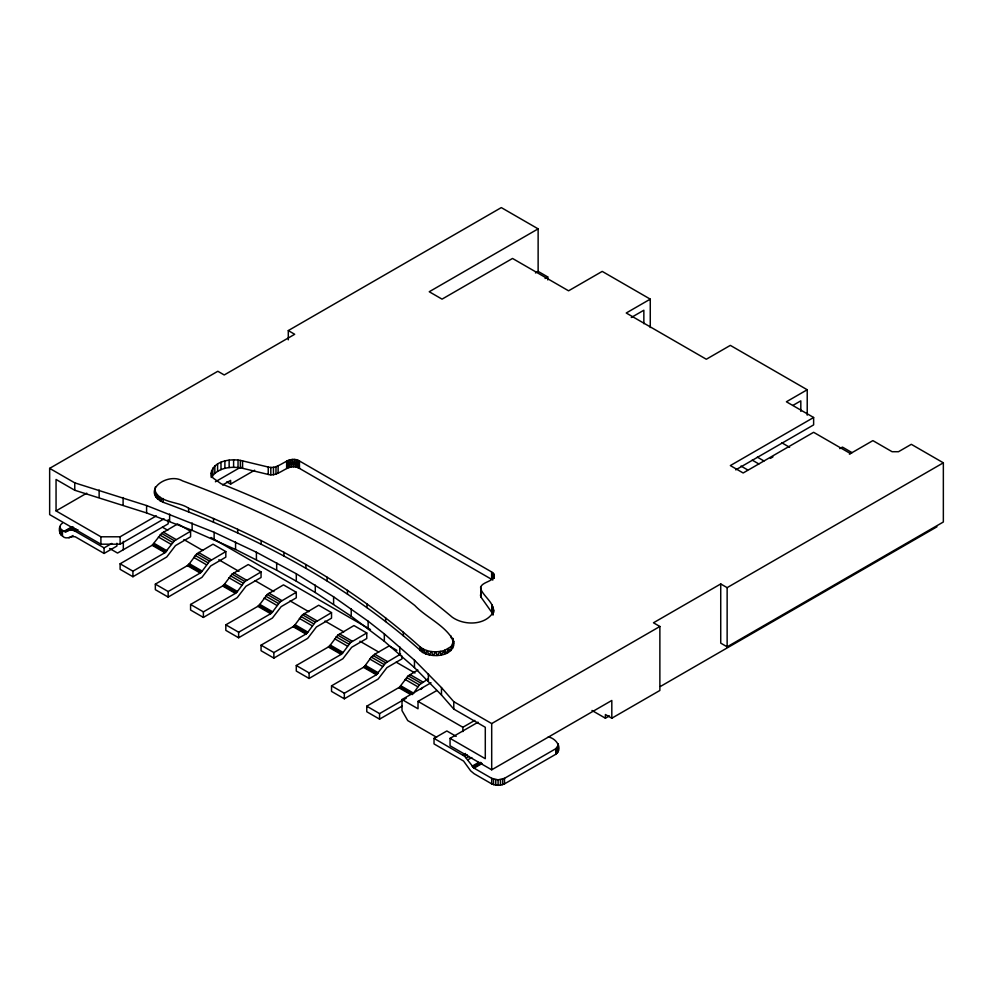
<?xml version="1.0" encoding="UTF-8"?>
<svg xmlns="http://www.w3.org/2000/svg" width="993" height="993" viewBox="0 0 993 993"><rect width="100%" height="100%" fill="white"/><g stroke="black" fill="none" stroke-linecap="round" stroke-linejoin="round"><path stroke-width="1.49" d="M494.278 577.976L493.844 574.028L491.647 571.956L299.452 460.988C288.069 454.347 279.629 470.223 268.234 467.045L242.577 460.889C230.699 457.785 209.076 461.236 211.273 477.484M493.521 612.569C494.576 603.247 484.882 597.488 481.171 589.979L480.649 586.95C483.405 581.327 493.409 581.948 494.278 575.232L494.241 578.038M444.554 654.126L444.628 650.39L451.244 646.517L453.602 641.106C445.845 625.553 426.58 617.795 414.739 605.42C395.102 590.264 374.684 576.151 353.657 562.981C299.737 529.617 241.994 502.719 182.513 480.873C167.581 471.985 140.112 491.361 163.125 502.259C257.386 536.729 347.674 585.051 422.621 652.413C432.749 658.272 455.005 656.758 453.602 641.106L453.478 646.207L453.056 643.911L452.597 648.503L451.244 646.517L450.822 650.626L448.29 648.764L446.515 653.369L444.628 650.39C436.56 652.811 426.965 652.364 420.176 646.964C391.403 620.873 360.025 597.786 327.107 577.218C283.179 550.048 236.582 527.345 188.62 508.255C178.877 501.217 158.433 503.352 154.697 489.537L155.777 496.947L156.869 494.688L157.614 499.057L159.563 496.848L160.096 500.844L163.125 498.56L163.125 502.259M492.751 580.135L492.938 572.911L493.372 578.323M493.695 578.236L493.844 574.028L494.017 578.125M493.434 612.594L493.533 609.776L492.975 615.176M480.649 586.95L481.171 597.376L492.751 613.761L493.099 607.219L493.248 612.681M480.513 595.887L480.649 594.348M452.622 640.485L452.82 638.338L453.441 643.849M154.809 492.292L155.367 486.893M116.913 543.258L116.913 546.038L104.091 553.436L75.269 536.791C71.086 535.686 66.308 540.304 62.447 536.046C58.289 533.514 58.289 525.632 62.447 523.1M59.803 532.347L60.114 530.994M558.414 745.035L555.757 748.734L504.506 778.326L498.101 779.853L491.696 778.326L474.071 768.148L464.625 756.269L434.028 738.37L434.028 743.918L463.57 761.06L470.632 770.816L474.071 773.696L491.696 783.874L495.755 785.227L500.447 785.227L504.506 783.874L555.757 754.283C563.366 748.374 556.018 738.109 548.21 736.98M493.124 612.358C485.105 625.714 463.88 625.553 452.187 617.162C383.794 559.481 304.081 516.559 221.129 483.765L212.961 477.956L211.273 473.053M179.05 524.589L190.582 531.243L190.582 536.791L175.463 545.616L166.725 556.999L132.925 576.734L120.116 569.337L120.116 563.788L152.14 545.294L161.586 533.415L177.772 523.845M120.116 563.788L132.925 571.186L164.962 552.691L174.408 540.813L190.582 531.243M189.365 563.701L196.825 553.759L213.011 544.189L225.821 551.587L225.821 557.135L210.702 565.96L201.964 577.343L168.165 597.078L155.342 589.681L155.342 584.132L187.379 565.638L189.365 563.701L202.175 571.099L209.635 561.157L225.821 551.587M224.592 584.045L232.064 574.103L248.238 564.533L261.06 571.931L261.06 577.479L245.941 586.292L237.19 597.687L203.391 617.423L190.582 610.025L190.582 604.476L222.618 585.982L224.592 584.045L237.414 591.443L244.874 581.501L261.06 571.931M259.831 604.389L267.303 594.447L283.477 584.877L296.286 592.275L296.286 597.823L281.168 606.636L272.43 618.031L238.63 637.767L225.821 630.369L225.821 624.82L257.857 606.326L259.831 604.389L272.641 611.787L280.113 601.845L296.286 592.275M295.07 624.734L302.53 614.791L318.716 605.221L331.525 612.619L331.525 618.167L316.407 626.98L307.669 638.375L273.869 658.111L261.06 650.713L261.06 645.165L293.084 626.67L295.07 624.734L307.88 632.131L315.352 622.189L331.525 612.619M330.309 645.078L337.769 635.135L353.955 625.565L366.765 632.963L366.765 638.511L351.646 647.324L342.908 658.719L309.108 678.455L296.286 671.057L296.286 665.509L328.323 647.014L330.309 645.078L343.119 652.475L350.579 642.533L366.765 632.963M402.004 656.075L402.004 658.855L386.885 667.668L378.134 679.063L344.335 698.799L331.525 691.401L331.525 685.853L364.27 666.862L371.332 657.118L374.771 654.226L389.182 645.909L396.877 650.341M331.525 685.853L344.335 693.251L376.372 674.756L385.818 662.865L400.688 654.064M402.264 706.035L379.574 719.143L366.765 711.745L366.765 706.197L399.496 687.206L408.247 675.811L417.867 670.027M400.179 686.548L412.989 693.946L419.381 684.86L428.057 678.939M155.342 584.132L168.165 591.53L200.189 573.035L202.175 571.099M190.582 604.476L203.391 611.874L235.428 593.38L237.414 591.443M225.821 624.82L238.63 632.218L270.667 613.724L272.641 611.787M261.06 645.165L273.869 652.562L305.906 634.068L307.88 632.131M296.286 665.509L309.108 672.906L341.133 654.412L343.119 652.475M420.846 689.452L422.819 687.516M444.628 650.39L440.929 655.032L440.371 651.445L437.057 655.479L435.79 651.83L433.097 655.442L431.198 651.532L429.261 654.884L426.878 650.576L425.699 653.841L423.13 649.025L422.621 652.413L420.176 646.964L420.176 650.663M492.565 578.77L491.647 571.956L491.647 579.353L299.452 468.386C288.032 461.695 279.641 477.621 268.234 474.443L242.577 468.286C232.436 466.176 219.937 467.132 212.825 475.523L212.825 468.125M164.056 518.818L120.116 544.189L100.901 544.189L49.65 514.597L49.65 468.361L217.827 371.27L224.232 374.969L294.698 334.281L288.293 330.582L288.293 339.829M288.293 330.582L501.304 207.599L538.132 228.862L538.132 271.399L547.751 276.948L547.751 279.914M538.132 228.862L429.237 291.743L442.046 299.141L512.525 258.453L568.579 290.812L602.217 271.399L650.266 299.141L650.266 327.529M609.429 715.891L605.407 718.212L605.407 714.513L611.812 718.212L611.812 700.462L491.696 769.811L450.052 745.768L450.052 738.358L485.292 758.702L485.292 727.273L453.776 709.076L441.475 695.001L414.466 667.594L384.328 641.304L351.224 616.243L315.277 592.498L296.299 581.166L276.675 570.205L235.564 549.464L192.133 530.349L146.592 512.947L74.76 490.257L56.055 479.458L56.055 510.899L86.751 493.173M59.803 526.799L61.007 529.418L64.061 531.429L72.067 526.799M64.061 531.429L72.762 527.122M64.756 531.739L73.445 527.246M65.426 531.863L72.712 527.928M66.035 531.776L74.314 528.053M70.317 530.361L74.487 528.611M71.819 530.15L73.507 530.448L76.176 528.909M73.507 530.448L75.269 531.243L77.938 529.703M69.001 537.858L73.01 535.537M535.463 272.951L538.132 271.399M545.083 278.487L547.751 276.948M56.055 510.899L100.901 536.791L120.116 536.791L156.348 515.864M215.394 481.779L240.889 467.058M75.269 531.243L104.091 547.888L111.787 543.444M222.631 484.994L230.624 480.389L230.624 484.087L226.776 481.866M230.624 484.087L254.655 470.21M650.266 299.141L626.235 313.006L706.321 359.243L730.339 345.378L807.222 389.752L807.222 415.161M631.275 317.499L643.849 310.238L643.849 323.718M807.222 389.752L786.394 401.78L813.627 417.494L813.627 424.892L735.714 469.875M792.948 405.392L800.817 400.849L800.817 411.338M813.627 417.494L730.339 465.58L743.161 472.978L813.615 432.303L850.455 453.565M770.369 458.381L772.939 456.892M436.622 737.278L407.763 720.62L402.004 710.628L402.004 699.531L431.012 682.787M366.765 706.197L379.574 713.595L406.274 698.178M839.78 448.637L842.449 447.098L852.056 452.647M402.004 699.531L418.016 708.779L418.016 701.381L436.759 690.569M849.412 454.173L872.884 440.619L892.099 451.716L898.504 451.716L911.313 444.318L943.35 462.812L943.35 521.995L727.137 646.828L720.732 643.129L720.732 583.946L727.137 587.645L943.35 462.812M434.028 738.37L446.85 730.972L456.184 736.372M418.016 701.381L462.862 727.273L474.815 720.384M450.052 738.358L478.08 722.184M720.732 583.946L653.468 622.785L659.873 626.484L659.873 690.47L611.812 718.212M49.65 468.361L74.76 482.859L146.592 505.549L214.128 532.298L256.417 552.245L296.299 573.768L333.598 596.793L368.142 621.208L384.328 633.906L414.466 660.196L441.475 687.603L453.776 701.679L491.696 723.574L659.873 626.484M462.862 755.015L465.531 753.476M464.625 756.269L467.293 754.73M466.3 757.907L468.969 756.356M467.815 759.856L471.812 757.547M472.097 766.211L478.763 762.363M472.693 766.993L480.699 762.376M473.363 767.651L481.369 763.021M474.071 768.148L482.077 763.53M660.444 686.448L936.945 526.799M781.714 442.729L789.596 447.284M757.336 457.14L763.989 460.975M752.197 460.107L758.851 463.954M740.964 466.052L747.617 469.888M591.977 710.467L605.407 718.212M211.037 537.498L370.476 629.55M162.393 527.171L167.767 530.274M183.891 539.584L202.709 550.445M218.82 559.754L238.978 571.385M255.102 580.694L273.919 591.555M290.03 600.864L308.848 611.725M324.972 621.035L343.777 631.896M359.9 641.205L378.718 652.066M396.182 662.145L414.987 673.006M163.361 532.174L176.171 539.571M198.588 552.505L211.41 559.903M233.827 572.849L246.636 580.247M269.066 593.193L281.875 600.591M304.305 613.537L317.115 620.935M339.532 633.882L352.354 641.279M374.771 654.226L387.58 661.623M410.01 674.57L422.819 681.968M161.586 533.415L174.408 540.813M196.825 553.759L209.635 561.157M232.064 574.103L244.874 581.501M267.303 594.447L280.113 601.845M302.53 614.791L315.352 622.189M337.769 635.135L350.579 642.533M373.008 655.479L385.818 662.865M408.247 675.811L421.057 683.209M159.91 535.053L172.72 542.451M195.149 555.397L207.959 562.795M230.388 575.741L243.198 583.139M265.615 596.085L278.437 603.483M300.854 616.43L313.664 623.827M336.093 636.774L348.903 644.172M371.332 657.118L384.142 664.516M406.559 677.462L419.381 684.86M158.408 537.002L171.218 544.4M193.635 557.346L206.457 564.744M228.874 577.69L241.684 585.088M264.113 598.034L276.923 605.432M299.352 618.378L312.162 625.776M334.579 638.722L347.401 646.12M369.818 659.067L382.628 666.464M405.057 679.411L417.867 686.808M154.126 543.37L166.936 550.767M365.536 665.422L378.358 672.82M400.775 685.766L413.584 693.164M153.518 544.139L166.34 551.537M188.757 564.483L201.567 571.881M223.996 584.827L236.806 592.225M259.235 605.171L272.045 612.569M294.462 625.516L307.284 632.913M329.701 645.86L342.511 653.257M364.94 666.204L377.75 673.602M152.848 544.797L165.657 552.195M188.087 565.141L200.896 572.539M223.326 585.485L236.135 592.883M258.552 605.829L271.374 613.227M293.791 626.173L306.601 633.571M329.031 646.517L341.84 653.915M364.27 666.862L377.079 674.259M399.496 687.206L412.318 694.604M152.14 545.294L164.962 552.691M187.379 565.638L200.189 573.035M222.618 585.982L235.428 593.38M257.857 606.326L270.667 613.724M293.084 626.67L305.906 634.068M328.323 647.014L341.133 654.412M363.562 667.358L376.372 674.756M398.801 687.702L410.332 694.355M109.602 548.484L117.546 553.064L168.165 523.845L168.165 519.687M450.797 635.768L451.654 638.66M558.103 749.231L558.414 750.584M492.751 613.761L491.833 604.787L491.833 612.184M727.137 587.645L727.137 646.828M558.103 743.683L558.103 751.937M557.197 747.642L557.197 753.19M555.757 748.734L555.757 754.283M504.506 778.326L504.506 783.874M502.632 779.157L502.632 784.706M500.447 779.679L500.447 785.227M498.101 779.853L498.101 785.401M495.755 779.679L495.755 785.227M493.558 779.157L493.558 784.693M491.696 723.574L491.696 769.811M491.696 778.326L491.696 783.874M481.171 589.979L481.171 597.376M462.862 727.273L462.862 731.593M453.776 701.679L453.776 709.076M448.29 648.764L448.29 652.463M441.475 687.603L441.475 695.001M428.368 673.775L428.368 681.173M414.466 660.196L414.466 667.594M403.369 632.243L403.369 635.942M399.782 646.915L399.782 654.313M385.632 617.882L385.632 621.581M384.328 633.906L384.328 641.304M379.574 713.595L379.574 719.143M368.142 621.208L368.142 628.606M366.988 603.918L366.988 607.617M351.224 608.846L351.224 616.243M347.476 590.363L347.476 594.062M344.335 693.251L344.335 698.799M333.598 596.793L333.598 604.191M327.107 577.218L327.107 580.917M315.277 585.1L315.277 592.498M309.108 672.906L309.108 678.455M305.906 564.52L305.906 568.219M299.452 460.988L299.452 468.386L298.099 460.355L297.801 467.641L296.535 459.871L295.864 467.12L294.474 459.523L293.767 466.871L292.327 459.474L291.619 466.921L290.229 459.722L289.559 467.269L288.293 460.243L287.995 467.753L286.642 460.988L286.642 468.386M296.299 573.768L296.299 581.166M283.924 552.282L283.924 555.981M278.114 465.916L278.114 473.313M276.675 562.808L276.675 570.205M275.98 466.822L275.98 474.22M273.869 652.562L273.869 658.111M273.472 467.343L273.472 474.741M270.816 467.418L270.816 474.815M268.234 467.045L268.234 474.443M261.159 540.527L261.159 544.226M256.417 552.245L256.417 559.642M242.577 460.889L242.577 468.286M240.356 460.429L240.356 467.827M238.63 632.218L238.63 637.767M238.035 460.119L238.035 467.517M237.675 529.257L237.675 532.956M235.564 542.066L235.564 549.464M233.603 459.896L233.603 467.293M229.147 460.181L229.147 467.579M224.89 460.951L224.89 468.348M220.992 462.217L220.992 469.615M217.591 463.892L217.591 471.29M214.836 465.891L214.836 473.276M214.128 532.298L214.128 539.696M213.483 518.495L213.483 522.194M211.621 470.545L211.621 476.466M203.391 611.874L203.391 617.423M192.133 522.951L192.133 530.349M188.62 508.255L188.62 511.954M169.617 514.026L169.617 521.424M168.165 591.53L168.165 597.078M146.592 505.549L146.592 512.947M132.925 571.186L132.925 576.734M123.318 541.408L123.318 549.737M123.095 497.53L123.095 504.928M120.116 536.791L120.116 544.189M104.091 547.888L104.091 553.436M100.901 536.791L100.901 544.189M99.139 489.959L99.139 497.356M74.76 482.859L74.76 490.257M62.447 530.498L62.447 536.046M61.007 529.418L61.007 534.966M60.114 528.164L60.114 533.713"/></g></svg>
